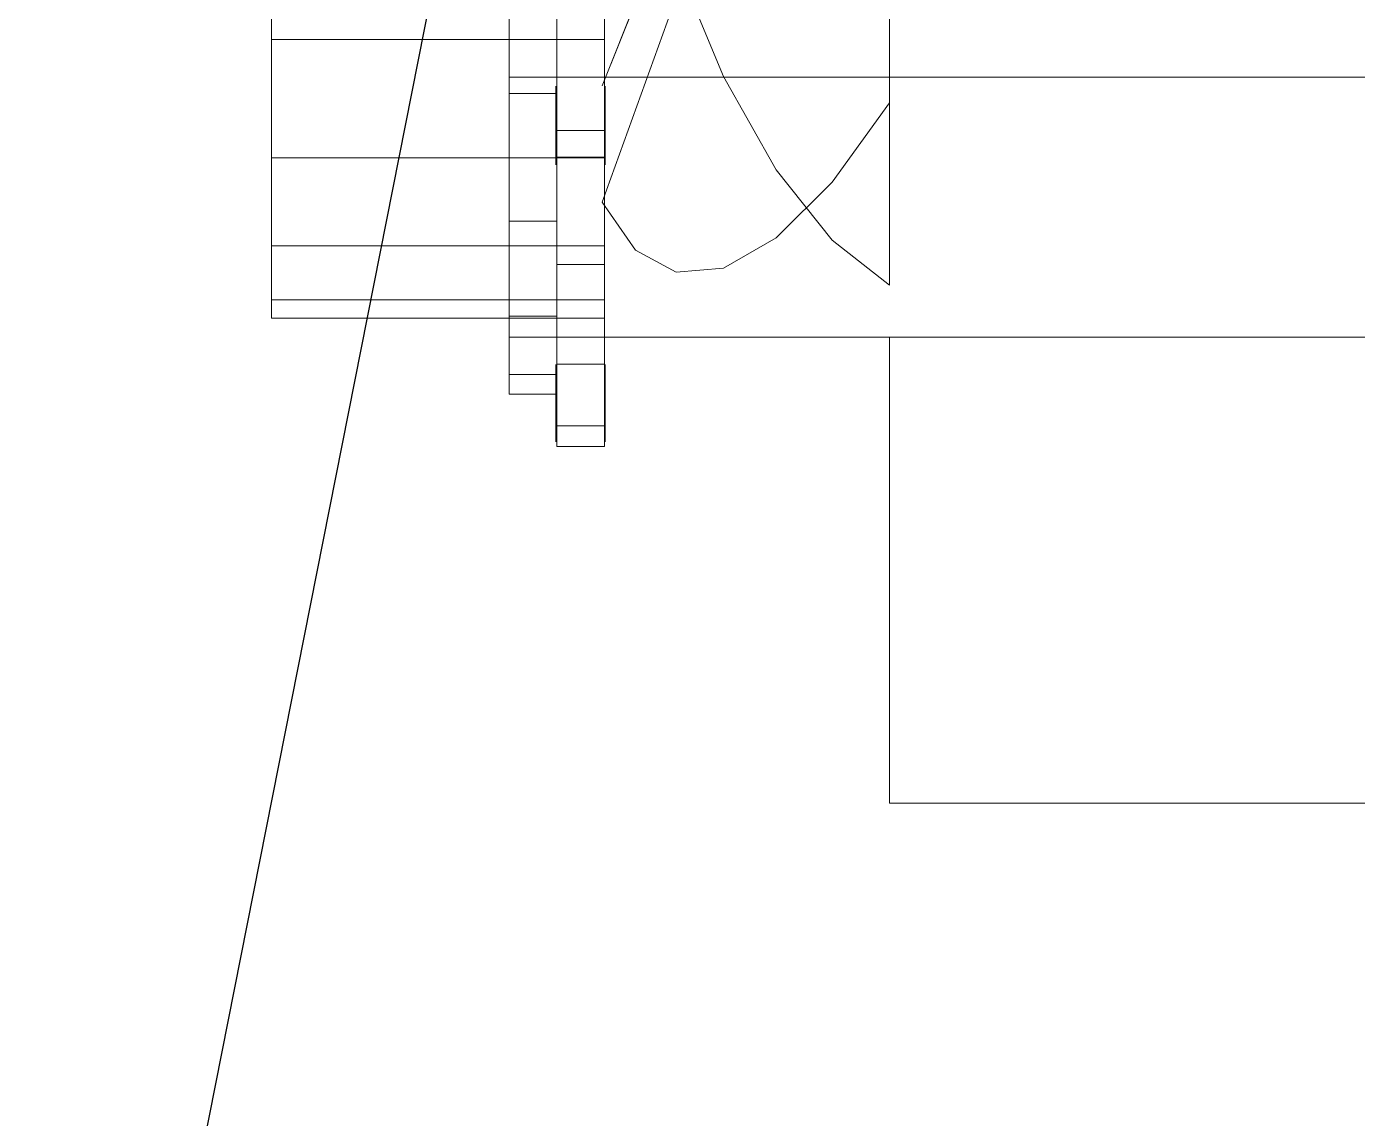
# Model space of a CAD drawing. Header units: millimetres. Extents: x -92759 to 184353, y -15225 to 86714.
# Drawn here: x -72633.8 to -72493.8, y 41759.5 to 41874.3 of the extents above; entities that cross this region are included whole.
import ezdxf

# ---------------------------------------------------------------- set-up
doc = ezdxf.new("R2010")
doc.units = ezdxf.units.MM
for name, color, linetype in [('0-1', 9, 'Continuous'), ('M-ACMV-EAF', 86, 'Continuous'), ('M-ACMV_FCU', 5, 'Continuous')]:
    doc.layers.add(name, color=color, linetype=linetype)
doc.layers.add('A-_DETA----_E-6', color=7, linetype='Continuous', true_color=0x969696)

# ---------------------------------------------------------------- blocks, each defined once
blk = doc.blocks.new('A$Cb2bf8f38')
at = {"layer": 'A-_DETA----_E-6'}
blk.add_line((-28125, 17087.5), (-29962.15, 7800), dxfattribs=at)
blk = doc.blocks.new('A$C3281a32b')
at = {"layer": 'M-ACMV-EAF', "lineweight": 5}
for points, invisible_edges in [([(65, 0, 5), (38.256834, -66.857914, 65.422035), (34.766426, -75.583933, 52)], 5), ([(65, -3.907602, 3.119398), (38.256834, -92.839948, -11.435358), (34.766426, -87.794338, -26.628655)], 5), ([(65, -3.907602, 3.119398), (42.559819, -95.183394, 4.200177), (38.256834, -92.839948, -11.435358)], 13), ([(65, -3.907602, 3.119398), (47.544638, -94.753472, 19.802874), (42.559819, -95.183394, 4.200177)], 13), ([(65, -3.907602, 3.119398), (53.059829, -91.563243, 34.898651), (47.544638, -94.753472, 19.802874)], 13), ([(65, -3.907602, 3.119398), (58.937816, -85.709643, 49.028832), (53.059829, -91.563243, 34.898651)], 13), ([(65, -3.907602, 3.119398), (65, -77.370528, 61.764078), (58.937816, -85.709643, 49.028832)], 12), ([(65, -4.875747, -1.107743), (47.544638, -74.591107, -61.697171), (42.559819, -62.6655, -71.767368)], 13), ([(65, -4.875747, -1.107743), (53.059829, -84.398448, -49.785995), (47.544638, -74.591107, -61.697171)], 13), ([(65, -4.875747, -1.107743), (58.937816, -91.789532, -36.395755), (53.059829, -84.398448, -49.785995)], 13), ([(65, -4.875747, -1.107743), (65, -96.539785, -21.933306), (58.937816, -91.789532, -36.395755)], 12), ([(29.9, -75.691595, 80.67713), (29.9, -75.614737, 79.896769), (29.9, -79.614737, 79.896769)], 14), ([(29.9, -75.614737, 79.896769), (29.9, -75.691595, 79.116408), (29.9, -79.614737, 79.896769)], 14), ([(29.9, -75.919218, 81.427503), (29.9, -75.691595, 80.67713), (29.9, -79.614737, 79.896769)], 14), ([(29.9, -75.691595, 79.116408), (29.9, -75.919218, 78.366035), (29.9, -79.614737, 79.896769)], 14), ([(29.9, -75.973628, -78.834375), (29.9, -75.896769, -79.614737), (29.9, -79.896769, -79.614737)], 14), ([(29.9, -75.896769, -79.614737), (29.9, -75.973628, -80.395098), (29.9, -79.896769, -79.614737)], 14), ([(29.9, -76.288858, 82.11905), (29.9, -75.919218, 81.427503), (29.9, -79.614737, 79.896769)], 14), ([(29.9, -75.919218, 78.366035), (29.9, -76.288858, 77.674488), (29.9, -79.614737, 79.896769)], 14), ([(29.9, -76.201251, -78.084003), (29.9, -75.973628, -78.834375), (29.9, -79.896769, -79.614737)], 14), ([(29.9, -75.973628, -80.395098), (29.9, -76.201251, -81.14547), (29.9, -79.896769, -79.614737)], 14), ([(29.9, -76.57089, -77.392456), (29.9, -76.201251, -78.084003), (29.9, -79.896769, -79.614737)], 14), ([(29.9, -76.201251, -81.14547), (29.9, -76.57089, -81.837018), (29.9, -79.896769, -79.614737)], 14), ([(29.9, -76.786309, 82.725196), (29.9, -76.288858, 82.11905), (29.9, -79.614737, 79.896769)], 14), ([(29.9, -76.288858, 77.674488), (29.9, -76.786309, 77.068342), (29.9, -79.614737, 79.896769)], 14), ([(29.9, -77.068342, -76.78631), (29.9, -76.57089, -77.392456), (29.9, -79.896769, -79.614737)], 14), ([(29.9, -76.57089, -81.837018), (29.9, -77.068342, -82.443164), (29.9, -79.896769, -79.614737)], 14), ([(29.9, -77.392456, 83.222647), (29.9, -76.786309, 82.725196), (29.9, -79.614737, 79.896769)], 14), ([(29.9, -76.786309, 77.068342), (29.9, -77.392456, 76.570891), (29.9, -79.614737, 79.896769)], 14), ([(35.1, -75.691595, 80.67713), (35.1, -75.614737, 79.896769), (35.1, -79.614737, 79.896769)], 14), ([(35.1, -75.614737, 79.896769), (35.1, -75.691595, 79.116408), (35.1, -79.614737, 79.896769)], 14), ([(35.1, -75.919218, 81.427503), (35.1, -75.691595, 80.67713), (35.1, -79.614737, 79.896769)], 14), ([(35.1, -75.691595, 79.116408), (35.1, -75.919218, 78.366035), (35.1, -79.614737, 79.896769)], 14), ([(35.1, -75.973628, -78.834375), (35.1, -75.896769, -79.614737), (35.1, -79.896769, -79.614737)], 14), ([(35.1, -75.896769, -79.614737), (35.1, -75.973628, -80.395098), (35.1, -79.896769, -79.614737)], 14), ([(35.1, -76.288858, 82.11905), (35.1, -75.919218, 81.427503), (35.1, -79.614737, 79.896769)], 14), ([(35.1, -75.919218, 78.366035), (35.1, -76.288858, 77.674488), (35.1, -79.614737, 79.896769)], 14), ([(35.1, -76.201251, -78.084003), (35.1, -75.973628, -78.834375), (35.1, -79.896769, -79.614737)], 14), ([(35.1, -75.973628, -80.395098), (35.1, -76.201251, -81.14547), (35.1, -79.896769, -79.614737)], 14), ([(35.1, -76.57089, -77.392456), (35.1, -76.201251, -78.084003), (35.1, -79.896769, -79.614737)], 14), ([(35.1, -76.201251, -81.14547), (35.1, -76.57089, -81.837018), (35.1, -79.896769, -79.614737)], 14), ([(35.1, -76.786309, 82.725196), (35.1, -76.288858, 82.11905), (35.1, -79.614737, 79.896769)], 14), ([(35.1, -76.288858, 77.674488), (35.1, -76.786309, 77.068342), (35.1, -79.614737, 79.896769)], 14), ([(35.1, -77.068342, -76.78631), (35.1, -76.57089, -77.392456), (35.1, -79.896769, -79.614737)], 14), ([(35.1, -76.57089, -81.837018), (35.1, -77.068342, -82.443164), (35.1, -79.896769, -79.614737)], 14), ([(35.1, -77.392456, 83.222647), (35.1, -76.786309, 82.725196), (35.1, -79.614737, 79.896769)], 14), ([(35.1, -76.786309, 77.068342), (35.1, -77.392456, 76.570891), (35.1, -79.614737, 79.896769)], 14), ([(29.9, -77.674488, -76.288858), (29.9, -77.068342, -76.78631), (29.9, -79.896769, -79.614737)], 14), ([(29.9, -77.068342, -82.443164), (29.9, -77.674488, -82.940615), (29.9, -79.896769, -79.614737)], 14), ([(29.9, -78.084003, 83.592287), (29.9, -77.392456, 83.222647), (29.9, -79.614737, 79.896769)], 14), ([(29.9, -77.392456, 76.570891), (29.9, -78.084003, 76.201251), (29.9, -79.614737, 79.896769)], 14), ([(29.9, -78.366035, -75.919219), (29.9, -77.674488, -76.288858), (29.9, -79.896769, -79.614737)], 14), ([(29.9, -77.674488, -82.940615), (29.9, -78.366035, -83.310255), (29.9, -79.896769, -79.614737)], 14), ([(29.9, -78.834375, 83.81991), (29.9, -78.084003, 83.592287), (29.9, -79.614737, 79.896769)], 14), ([(29.9, -78.084003, 76.201251), (29.9, -78.834375, 75.973628), (29.9, -79.614737, 79.896769)], 14), ([(35.1, -77.674488, -76.288858), (35.1, -77.068342, -76.78631), (35.1, -79.896769, -79.614737)], 14), ([(35.1, -77.068342, -82.443164), (35.1, -77.674488, -82.940615), (35.1, -79.896769, -79.614737)], 14), ([(35.1, -78.084003, 83.592287), (35.1, -77.392456, 83.222647), (35.1, -79.614737, 79.896769)], 14), ([(35.1, -77.392456, 76.570891), (35.1, -78.084003, 76.201251), (35.1, -79.614737, 79.896769)], 14), ([(35.1, -78.366035, -75.919219), (35.1, -77.674488, -76.288858), (35.1, -79.896769, -79.614737)], 14), ([(35.1, -77.674488, -82.940615), (35.1, -78.366035, -83.310255), (35.1, -79.896769, -79.614737)], 14), ([(35.1, -78.834375, 83.81991), (35.1, -78.084003, 83.592287), (35.1, -79.614737, 79.896769)], 14), ([(35.1, -78.084003, 76.201251), (35.1, -78.834375, 75.973628), (35.1, -79.614737, 79.896769)], 14), ([(29.9, -79.116408, -75.691596), (29.9, -78.366035, -75.919219), (29.9, -79.896769, -79.614737)], 14), ([(29.9, -78.366035, -83.310255), (29.9, -79.116408, -83.537878), (29.9, -79.896769, -79.614737)], 14), ([(29.9, -79.614737, 83.896769), (29.9, -78.834375, 83.81991), (29.9, -79.614737, 79.896769)], 14), ([(29.9, -78.834375, 75.973628), (29.9, -79.614737, 75.896769), (29.9, -79.614737, 79.896769)], 14), ([(29.9, -79.896769, -75.614737), (29.9, -79.116408, -75.691596), (29.9, -79.896769, -79.614737)], 14), ([(29.9, -79.116408, -83.537878), (29.9, -79.896769, -83.614737), (29.9, -79.896769, -79.614737)], 14), ([(29.9, -79.614737, 75.896769), (29.9, -80.395098, 75.973628), (29.9, -79.614737, 79.896769)], 14), ([(29.9, -80.395098, 75.973628), (29.9, -81.14547, 76.201251), (29.9, -79.614737, 79.896769)], 14), ([(29.9, -81.14547, 76.201251), (29.9, -81.837018, 76.570891), (29.9, -79.614737, 79.896769)], 14), ([(29.9, -81.837018, 76.570891), (29.9, -82.443164, 77.068342), (29.9, -79.614737, 79.896769)], 14), ([(29.9, -82.443164, 77.068342), (29.9, -82.940615, 77.674488), (29.9, -79.614737, 79.896769)], 14), ([(29.9, -82.940615, 77.674488), (29.9, -83.310255, 78.366035), (29.9, -79.614737, 79.896769)], 14), ([(29.9, -83.310255, 78.366035), (29.9, -83.537878, 79.116408), (29.9, -79.614737, 79.896769)], 14), ([(29.9, -83.537878, 79.116408), (29.9, -83.614737, 79.896769), (29.9, -79.614737, 79.896769)], 14), ([(29.9, -83.614737, 79.896769), (29.9, -83.537878, 80.67713), (29.9, -79.614737, 79.896769)], 14), ([(29.9, -83.537878, 80.67713), (29.9, -83.310255, 81.427503), (29.9, -79.614737, 79.896769)], 14), ([(29.9, -83.310255, 81.427503), (29.9, -82.940615, 82.11905), (29.9, -79.614737, 79.896769)], 14), ([(29.9, -82.940615, 82.11905), (29.9, -82.443164, 82.725196), (29.9, -79.614737, 79.896769)], 14), ([(29.9, -82.443164, 82.725196), (29.9, -81.837018, 83.222647), (29.9, -79.614737, 79.896769)], 14), ([(29.9, -81.837018, 83.222647), (29.9, -81.14547, 83.592287), (29.9, -79.614737, 79.896769)], 14), ([(29.9, -81.14547, 83.592287), (29.9, -80.395098, 83.81991), (29.9, -79.614737, 79.896769)], 14), ([(29.9, -80.395098, 83.81991), (29.9, -79.614737, 83.896769), (29.9, -79.614737, 79.896769)], 14), ([(35.1, -79.116408, -75.691596), (35.1, -78.366035, -75.919219), (35.1, -79.896769, -79.614737)], 14), ([(35.1, -78.366035, -83.310255), (35.1, -79.116408, -83.537878), (35.1, -79.896769, -79.614737)], 14), ([(35.1, -79.614737, 83.896769), (35.1, -78.834375, 83.81991), (35.1, -79.614737, 79.896769)], 14), ([(35.1, -78.834375, 75.973628), (35.1, -79.614737, 75.896769), (35.1, -79.614737, 79.896769)], 14), ([(35.1, -79.896769, -75.614737), (35.1, -79.116408, -75.691596), (35.1, -79.896769, -79.614737)], 14), ([(35.1, -79.116408, -83.537878), (35.1, -79.896769, -83.614737), (35.1, -79.896769, -79.614737)], 14), ([(35.1, -79.614737, 75.896769), (35.1, -80.395098, 75.973628), (35.1, -79.614737, 79.896769)], 14), ([(35.1, -80.395098, 75.973628), (35.1, -81.14547, 76.201251), (35.1, -79.614737, 79.896769)], 14), ([(35.1, -81.14547, 76.201251), (35.1, -81.837018, 76.570891), (35.1, -79.614737, 79.896769)], 14), ([(35.1, -81.837018, 76.570891), (35.1, -82.443164, 77.068342), (35.1, -79.614737, 79.896769)], 14), ([(35.1, -82.443164, 77.068342), (35.1, -82.940615, 77.674488), (35.1, -79.614737, 79.896769)], 14), ([(35.1, -82.940615, 77.674488), (35.1, -83.310255, 78.366035), (35.1, -79.614737, 79.896769)], 14), ([(35.1, -83.310255, 78.366035), (35.1, -83.537878, 79.116408), (35.1, -79.614737, 79.896769)], 14), ([(35.1, -83.537878, 79.116408), (35.1, -83.614737, 79.896769), (35.1, -79.614737, 79.896769)], 14), ([(35.1, -83.614737, 79.896769), (35.1, -83.537878, 80.67713), (35.1, -79.614737, 79.896769)], 14), ([(35.1, -83.537878, 80.67713), (35.1, -83.310255, 81.427503), (35.1, -79.614737, 79.896769)], 14), ([(35.1, -83.310255, 81.427503), (35.1, -82.940615, 82.11905), (35.1, -79.614737, 79.896769)], 14), ([(35.1, -82.940615, 82.11905), (35.1, -82.443164, 82.725196), (35.1, -79.614737, 79.896769)], 14), ([(35.1, -82.443164, 82.725196), (35.1, -81.837018, 83.222647), (35.1, -79.614737, 79.896769)], 14), ([(35.1, -81.837018, 83.222647), (35.1, -81.14547, 83.592287), (35.1, -79.614737, 79.896769)], 14), ([(35.1, -81.14547, 83.592287), (35.1, -80.395098, 83.81991), (35.1, -79.614737, 79.896769)], 14), ([(35.1, -80.395098, 83.81991), (35.1, -79.614737, 83.896769), (35.1, -79.614737, 79.896769)], 14), ([(29.9, -79.896769, -83.614737), (29.9, -80.67713, -83.537878), (29.9, -79.896769, -79.614737)], 14), ([(29.9, -80.67713, -83.537878), (29.9, -81.427503, -83.310255), (29.9, -79.896769, -79.614737)], 14), ([(29.9, -81.427503, -83.310255), (29.9, -82.11905, -82.940615), (29.9, -79.896769, -79.614737)], 14), ([(29.9, -82.11905, -82.940615), (29.9, -82.725196, -82.443164), (29.9, -79.896769, -79.614737)], 14), ([(29.9, -82.725196, -82.443164), (29.9, -83.222647, -81.837018), (29.9, -79.896769, -79.614737)], 14), ([(29.9, -83.222647, -81.837018), (29.9, -83.592287, -81.14547), (29.9, -79.896769, -79.614737)], 14), ([(29.9, -83.592287, -81.14547), (29.9, -83.81991, -80.395098), (29.9, -79.896769, -79.614737)], 14), ([(29.9, -83.81991, -80.395098), (29.9, -83.896769, -79.614737), (29.9, -79.896769, -79.614737)], 14), ([(29.9, -83.896769, -79.614737), (29.9, -83.81991, -78.834375), (29.9, -79.896769, -79.614737)], 14), ([(29.9, -83.81991, -78.834375), (29.9, -83.592287, -78.084003), (29.9, -79.896769, -79.614737)], 14), ([(29.9, -83.592287, -78.084003), (29.9, -83.222647, -77.392456), (29.9, -79.896769, -79.614737)], 14), ([(29.9, -83.222647, -77.392456), (29.9, -82.725196, -76.78631), (29.9, -79.896769, -79.614737)], 14), ([(29.9, -82.725196, -76.78631), (29.9, -82.11905, -76.288858), (29.9, -79.896769, -79.614737)], 14), ([(29.9, -82.11905, -76.288858), (29.9, -81.427503, -75.919219), (29.9, -79.896769, -79.614737)], 14), ([(29.9, -81.427503, -75.919219), (29.9, -80.67713, -75.691596), (29.9, -79.896769, -79.614737)], 14), ([(29.9, -80.67713, -75.691596), (29.9, -79.896769, -75.614737), (29.9, -79.896769, -79.614737)], 14), ([(35.1, -79.896769, -83.614737), (35.1, -80.67713, -83.537878), (35.1, -79.896769, -79.614737)], 14), ([(35.1, -80.67713, -83.537878), (35.1, -81.427503, -83.310255), (35.1, -79.896769, -79.614737)], 14), ([(35.1, -81.427503, -83.310255), (35.1, -82.11905, -82.940615), (35.1, -79.896769, -79.614737)], 14), ([(35.1, -82.11905, -82.940615), (35.1, -82.725196, -82.443164), (35.1, -79.896769, -79.614737)], 14), ([(35.1, -82.725196, -82.443164), (35.1, -83.222647, -81.837018), (35.1, -79.896769, -79.614737)], 14), ([(35.1, -83.222647, -81.837018), (35.1, -83.592287, -81.14547), (35.1, -79.896769, -79.614737)], 14), ([(35.1, -83.592287, -81.14547), (35.1, -83.81991, -80.395098), (35.1, -79.896769, -79.614737)], 14), ([(35.1, -83.81991, -80.395098), (35.1, -83.896769, -79.614737), (35.1, -79.896769, -79.614737)], 14), ([(35.1, -83.896769, -79.614737), (35.1, -83.81991, -78.834375), (35.1, -79.896769, -79.614737)], 14), ([(35.1, -83.81991, -78.834375), (35.1, -83.592287, -78.084003), (35.1, -79.896769, -79.614737)], 14), ([(35.1, -83.592287, -78.084003), (35.1, -83.222647, -77.392456), (35.1, -79.896769, -79.614737)], 14), ([(35.1, -83.222647, -77.392456), (35.1, -82.725196, -76.78631), (35.1, -79.896769, -79.614737)], 14), ([(35.1, -82.725196, -76.78631), (35.1, -82.11905, -76.288858), (35.1, -79.896769, -79.614737)], 14), ([(35.1, -82.11905, -76.288858), (35.1, -81.427503, -75.919219), (35.1, -79.896769, -79.614737)], 14), ([(35.1, -81.427503, -75.919219), (35.1, -80.67713, -75.691596), (35.1, -79.896769, -79.614737)], 14), ([(35.1, -80.67713, -75.691596), (35.1, -79.896769, -75.614737), (35.1, -79.896769, -79.614737)], 14), ([(65, -151, 37.5), (65, -102, 37.5), (65, -102, -37.5), (65, -151, -37.5)], 1), ([(180, -151, 37.5), (180, -102, 37.5), (65, -102, 37.5), (65, -151, 37.5)], 1), ([(65, -151, -37.5), (65, -102, -37.5), (180, -102, -37.5), (180, -151, -37.5)], 1), ([(29.9, -104.973628, 30.165625), (29.9, -104.896769, 29.385263), (29.9, -108.896769, 29.385263)], 14), ([(29.9, -104.896769, 29.385263), (29.9, -104.973628, 28.604902), (29.9, -108.896769, 29.385263)], 14), ([(35.1, -104.973628, 30.165625), (35.1, -104.896769, 29.385263), (35.1, -108.896769, 29.385263)], 14), ([(35.1, -104.896769, 29.385263), (35.1, -104.973628, 28.604902), (35.1, -108.896769, 29.385263)], 14), ([(29.9, -105.201251, 30.915997), (29.9, -104.973628, 30.165625), (29.9, -108.896769, 29.385263)], 14), ([(29.9, -104.973628, 28.604902), (29.9, -105.201251, 27.85453), (29.9, -108.896769, 29.385263)], 14), ([(29.9, -105.076859, -28.219639), (29.9, -105, -29), (29.9, -109, -29)], 14), ([(29.9, -105, -29), (29.9, -105.076859, -29.780361), (29.9, -109, -29)], 14), ([(29.9, -105.304482, -27.469266), (29.9, -105.076859, -28.219639), (29.9, -109, -29)], 14), ([(29.9, -105.076859, -29.780361), (29.9, -105.304482, -30.530734), (29.9, -109, -29)], 14), ([(29.9, -105.57089, 31.607544), (29.9, -105.201251, 30.915997), (29.9, -108.896769, 29.385263)], 14), ([(29.9, -105.201251, 27.85453), (29.9, -105.57089, 27.162982), (29.9, -108.896769, 29.385263)], 14), ([(29.9, -105.674121, -26.777719), (29.9, -105.304482, -27.469266), (29.9, -109, -29)], 14), ([(29.9, -105.304482, -30.530734), (29.9, -105.674121, -31.222281), (29.9, -109, -29)], 14), ([(29.9, -106.068342, 32.21369), (29.9, -105.57089, 31.607544), (29.9, -108.896769, 29.385263)], 14), ([(29.9, -105.57089, 27.162982), (29.9, -106.068342, 26.556836), (29.9, -108.896769, 29.385263)], 14), ([(29.9, -106.171573, -26.171573), (29.9, -105.674121, -26.777719), (29.9, -109, -29)], 14), ([(29.9, -105.674121, -31.222281), (29.9, -106.171573, -31.828427), (29.9, -109, -29)], 14), ([(29.9, -106.674488, 32.711142), (29.9, -106.068342, 32.21369), (29.9, -108.896769, 29.385263)], 14), ([(29.9, -106.068342, 26.556836), (29.9, -106.674488, 26.059385), (29.9, -108.896769, 29.385263)], 14), ([(29.9, -106.777719, -25.674122), (29.9, -106.171573, -26.171573), (29.9, -109, -29)], 14), ([(29.9, -106.171573, -31.828427), (29.9, -106.777719, -32.325878), (29.9, -109, -29)], 14), ([(35.1, -105.201251, 30.915997), (35.1, -104.973628, 30.165625), (35.1, -108.896769, 29.385263)], 14), ([(35.1, -104.973628, 28.604902), (35.1, -105.201251, 27.85453), (35.1, -108.896769, 29.385263)], 14), ([(35.1, -105.076859, -28.219639), (35.1, -105, -29), (35.1, -109, -29)], 14), ([(35.1, -105, -29), (35.1, -105.076859, -29.780361), (35.1, -109, -29)], 14), ([(35.1, -105.304482, -27.469266), (35.1, -105.076859, -28.219639), (35.1, -109, -29)], 14), ([(35.1, -105.076859, -29.780361), (35.1, -105.304482, -30.530734), (35.1, -109, -29)], 14), ([(35.1, -105.57089, 31.607544), (35.1, -105.201251, 30.915997), (35.1, -108.896769, 29.385263)], 14), ([(35.1, -105.201251, 27.85453), (35.1, -105.57089, 27.162982), (35.1, -108.896769, 29.385263)], 14), ([(35.1, -105.674121, -26.777719), (35.1, -105.304482, -27.469266), (35.1, -109, -29)], 14), ([(35.1, -105.304482, -30.530734), (35.1, -105.674121, -31.222281), (35.1, -109, -29)], 14), ([(35.1, -106.068342, 32.21369), (35.1, -105.57089, 31.607544), (35.1, -108.896769, 29.385263)], 14), ([(35.1, -105.57089, 27.162982), (35.1, -106.068342, 26.556836), (35.1, -108.896769, 29.385263)], 14), ([(35.1, -106.171573, -26.171573), (35.1, -105.674121, -26.777719), (35.1, -109, -29)], 14), ([(35.1, -105.674121, -31.222281), (35.1, -106.171573, -31.828427), (35.1, -109, -29)], 14), ([(35.1, -106.674488, 32.711142), (35.1, -106.068342, 32.21369), (35.1, -108.896769, 29.385263)], 14), ([(35.1, -106.068342, 26.556836), (35.1, -106.674488, 26.059385), (35.1, -108.896769, 29.385263)], 14), ([(35.1, -106.777719, -25.674122), (35.1, -106.171573, -26.171573), (35.1, -109, -29)], 14), ([(35.1, -106.171573, -31.828427), (35.1, -106.777719, -32.325878), (35.1, -109, -29)], 14), ([(29.9, -107.366035, 33.080781), (29.9, -106.674488, 32.711142), (29.9, -108.896769, 29.385263)], 14), ([(29.9, -106.674488, 26.059385), (29.9, -107.366035, 25.689745), (29.9, -108.896769, 29.385263)], 14), ([(29.9, -107.469266, -25.304482), (29.9, -106.777719, -25.674122), (29.9, -109, -29)], 14), ([(29.9, -106.777719, -32.325878), (29.9, -107.469266, -32.695518), (29.9, -109, -29)], 14), ([(29.9, -108.116408, 33.308404), (29.9, -107.366035, 33.080781), (29.9, -108.896769, 29.385263)], 14), ([(29.9, -107.366035, 25.689745), (29.9, -108.116408, 25.462122), (29.9, -108.896769, 29.385263)], 14), ([(29.9, -108.219639, -25.076859), (29.9, -107.469266, -25.304482), (29.9, -109, -29)], 14), ([(29.9, -107.469266, -32.695518), (29.9, -108.219639, -32.923141), (29.9, -109, -29)], 14), ([(35.1, -107.366035, 33.080781), (35.1, -106.674488, 32.711142), (35.1, -108.896769, 29.385263)], 14), ([(35.1, -106.674488, 26.059385), (35.1, -107.366035, 25.689745), (35.1, -108.896769, 29.385263)], 14), ([(35.1, -107.469266, -25.304482), (35.1, -106.777719, -25.674122), (35.1, -109, -29)], 14), ([(35.1, -106.777719, -32.325878), (35.1, -107.469266, -32.695518), (35.1, -109, -29)], 14), ([(35.1, -108.116408, 33.308404), (35.1, -107.366035, 33.080781), (35.1, -108.896769, 29.385263)], 14), ([(35.1, -107.366035, 25.689745), (35.1, -108.116408, 25.462122), (35.1, -108.896769, 29.385263)], 14), ([(35.1, -108.219639, -25.076859), (35.1, -107.469266, -25.304482), (35.1, -109, -29)], 14), ([(35.1, -107.469266, -32.695518), (35.1, -108.219639, -32.923141), (35.1, -109, -29)], 14), ([(29.9, -108.896769, 33.385263), (29.9, -108.116408, 33.308404), (29.9, -108.896769, 29.385263)], 14), ([(29.9, -108.116408, 25.462122), (29.9, -108.896769, 25.385263), (29.9, -108.896769, 29.385263)], 14), ([(29.9, -109, -25), (29.9, -108.219639, -25.076859), (29.9, -109, -29)], 14), ([(29.9, -108.219639, -32.923141), (29.9, -109, -33), (29.9, -109, -29)], 14), ([(29.9, -108.896769, 25.385263), (29.9, -109.67713, 25.462122), (29.9, -108.896769, 29.385263)], 14), ([(29.9, -109.67713, 25.462122), (29.9, -110.427503, 25.689745), (29.9, -108.896769, 29.385263)], 14), ([(29.9, -110.427503, 25.689745), (29.9, -111.11905, 26.059385), (29.9, -108.896769, 29.385263)], 14), ([(29.9, -111.11905, 26.059385), (29.9, -111.725196, 26.556836), (29.9, -108.896769, 29.385263)], 14), ([(29.9, -111.725196, 26.556836), (29.9, -112.222647, 27.162982), (29.9, -108.896769, 29.385263)], 14), ([(29.9, -112.222647, 27.162982), (29.9, -112.592287, 27.85453), (29.9, -108.896769, 29.385263)], 14), ([(29.9, -112.592287, 27.85453), (29.9, -112.81991, 28.604902), (29.9, -108.896769, 29.385263)], 14), ([(29.9, -112.81991, 28.604902), (29.9, -112.896769, 29.385263), (29.9, -108.896769, 29.385263)], 14), ([(29.9, -112.896769, 29.385263), (29.9, -112.81991, 30.165625), (29.9, -108.896769, 29.385263)], 14), ([(29.9, -112.81991, 30.165625), (29.9, -112.592287, 30.915997), (29.9, -108.896769, 29.385263)], 14), ([(29.9, -112.592287, 30.915997), (29.9, -112.222647, 31.607544), (29.9, -108.896769, 29.385263)], 14), ([(29.9, -112.222647, 31.607544), (29.9, -111.725196, 32.21369), (29.9, -108.896769, 29.385263)], 14), ([(29.9, -111.725196, 32.21369), (29.9, -111.11905, 32.711142), (29.9, -108.896769, 29.385263)], 14), ([(29.9, -111.11905, 32.711142), (29.9, -110.427503, 33.080781), (29.9, -108.896769, 29.385263)], 14), ([(29.9, -110.427503, 33.080781), (29.9, -109.67713, 33.308404), (29.9, -108.896769, 29.385263)], 14), ([(29.9, -109.67713, 33.308404), (29.9, -108.896769, 33.385263), (29.9, -108.896769, 29.385263)], 14), ([(29.9, -109, -33), (29.9, -109.780361, -32.923141), (29.9, -109, -29)], 14), ([(29.9, -109.780361, -32.923141), (29.9, -110.530734, -32.695518), (29.9, -109, -29)], 14), ([(29.9, -110.530734, -32.695518), (29.9, -111.222281, -32.325878), (29.9, -109, -29)], 14), ([(29.9, -111.222281, -32.325878), (29.9, -111.828427, -31.828427), (29.9, -109, -29)], 14), ([(29.9, -111.828427, -31.828427), (29.9, -112.325878, -31.222281), (29.9, -109, -29)], 14), ([(29.9, -112.325878, -31.222281), (29.9, -112.695518, -30.530734), (29.9, -109, -29)], 14), ([(29.9, -112.695518, -30.530734), (29.9, -112.923141, -29.780361), (29.9, -109, -29)], 14), ([(29.9, -112.923141, -29.780361), (29.9, -113, -29), (29.9, -109, -29)], 14), ([(29.9, -113, -29), (29.9, -112.923141, -28.219639), (29.9, -109, -29)], 14), ([(29.9, -112.923141, -28.219639), (29.9, -112.695518, -27.469266), (29.9, -109, -29)], 14), ([(29.9, -112.695518, -27.469266), (29.9, -112.325878, -26.777719), (29.9, -109, -29)], 14), ([(29.9, -112.325878, -26.777719), (29.9, -111.828427, -26.171573), (29.9, -109, -29)], 14), ([(29.9, -111.828427, -26.171573), (29.9, -111.222281, -25.674122), (29.9, -109, -29)], 14), ([(29.9, -111.222281, -25.674122), (29.9, -110.530734, -25.304482), (29.9, -109, -29)], 14), ([(29.9, -110.530734, -25.304482), (29.9, -109.780361, -25.076859), (29.9, -109, -29)], 14), ([(29.9, -109.780361, -25.076859), (29.9, -109, -25), (29.9, -109, -29)], 14), ([(35.1, -108.896769, 33.385263), (35.1, -108.116408, 33.308404), (35.1, -108.896769, 29.385263)], 14), ([(35.1, -108.116408, 25.462122), (35.1, -108.896769, 25.385263), (35.1, -108.896769, 29.385263)], 14), ([(35.1, -109, -25), (35.1, -108.219639, -25.076859), (35.1, -109, -29)], 14), ([(35.1, -108.219639, -32.923141), (35.1, -109, -33), (35.1, -109, -29)], 14), ([(35.1, -108.896769, 25.385263), (35.1, -109.67713, 25.462122), (35.1, -108.896769, 29.385263)], 14), ([(35.1, -109.67713, 25.462122), (35.1, -110.427503, 25.689745), (35.1, -108.896769, 29.385263)], 14), ([(35.1, -110.427503, 25.689745), (35.1, -111.11905, 26.059385), (35.1, -108.896769, 29.385263)], 14), ([(35.1, -111.11905, 26.059385), (35.1, -111.725196, 26.556836), (35.1, -108.896769, 29.385263)], 14), ([(35.1, -111.725196, 26.556836), (35.1, -112.222647, 27.162982), (35.1, -108.896769, 29.385263)], 14), ([(35.1, -112.222647, 27.162982), (35.1, -112.592287, 27.85453), (35.1, -108.896769, 29.385263)], 14), ([(35.1, -112.592287, 27.85453), (35.1, -112.81991, 28.604902), (35.1, -108.896769, 29.385263)], 14), ([(35.1, -112.81991, 28.604902), (35.1, -112.896769, 29.385263), (35.1, -108.896769, 29.385263)], 14), ([(35.1, -112.896769, 29.385263), (35.1, -112.81991, 30.165625), (35.1, -108.896769, 29.385263)], 14), ([(35.1, -112.81991, 30.165625), (35.1, -112.592287, 30.915997), (35.1, -108.896769, 29.385263)], 14), ([(35.1, -112.592287, 30.915997), (35.1, -112.222647, 31.607544), (35.1, -108.896769, 29.385263)], 14), ([(35.1, -112.222647, 31.607544), (35.1, -111.725196, 32.21369), (35.1, -108.896769, 29.385263)], 14), ([(35.1, -111.725196, 32.21369), (35.1, -111.11905, 32.711142), (35.1, -108.896769, 29.385263)], 14), ([(35.1, -111.11905, 32.711142), (35.1, -110.427503, 33.080781), (35.1, -108.896769, 29.385263)], 14), ([(35.1, -110.427503, 33.080781), (35.1, -109.67713, 33.308404), (35.1, -108.896769, 29.385263)], 14), ([(35.1, -109.67713, 33.308404), (35.1, -108.896769, 33.385263), (35.1, -108.896769, 29.385263)], 14), ([(35.1, -109, -33), (35.1, -109.780361, -32.923141), (35.1, -109, -29)], 14), ([(35.1, -109.780361, -32.923141), (35.1, -110.530734, -32.695518), (35.1, -109, -29)], 14), ([(35.1, -110.530734, -32.695518), (35.1, -111.222281, -32.325878), (35.1, -109, -29)], 14), ([(35.1, -111.222281, -32.325878), (35.1, -111.828427, -31.828427), (35.1, -109, -29)], 14), ([(35.1, -111.828427, -31.828427), (35.1, -112.325878, -31.222281), (35.1, -109, -29)], 14), ([(35.1, -112.325878, -31.222281), (35.1, -112.695518, -30.530734), (35.1, -109, -29)], 14), ([(35.1, -112.695518, -30.530734), (35.1, -112.923141, -29.780361), (35.1, -109, -29)], 14), ([(35.1, -112.923141, -29.780361), (35.1, -113, -29), (35.1, -109, -29)], 14), ([(35.1, -113, -29), (35.1, -112.923141, -28.219639), (35.1, -109, -29)], 14), ([(35.1, -112.923141, -28.219639), (35.1, -112.695518, -27.469266), (35.1, -109, -29)], 14), ([(35.1, -112.695518, -27.469266), (35.1, -112.325878, -26.777719), (35.1, -109, -29)], 14), ([(35.1, -112.325878, -26.777719), (35.1, -111.828427, -26.171573), (35.1, -109, -29)], 14), ([(35.1, -111.828427, -26.171573), (35.1, -111.222281, -25.674122), (35.1, -109, -29)], 14), ([(35.1, -111.222281, -25.674122), (35.1, -110.530734, -25.304482), (35.1, -109, -29)], 14), ([(35.1, -110.530734, -25.304482), (35.1, -109.780361, -25.076859), (35.1, -109, -29)], 14), ([(35.1, -109.780361, -25.076859), (35.1, -109, -25), (35.1, -109, -29)], 14)]:
    blk.add_3dface(points, dxfattribs=dict(at, invisible_edges=invisible_edges))
for points in [[(30, -76.590163, 71.828053), (30, -23.909836, 102.243054), (30, -30.409836, 113.501384), (30, -83.090163, 83.086383)], [(30, -23.909836, -102.243054), (30, -76.590163, -71.828053), (30, -83.090163, -83.086383), (30, -30.409836, -113.501384)], [(35, -76.590163, 71.828053), (35, -23.909836, 102.243054), (35, -30.409836, 113.501384), (35, -83.090163, 83.086383)], [(35, -23.909836, -102.243054), (35, -76.590163, -71.828053), (35, -83.090163, -83.086383), (35, -30.409836, -113.501384)], [(220, -27.331526, 101.999591), (25, -27.331526, 101.999591), (25, -74.668474, 74.669591), (220, -74.668474, 74.669591)], [(220, -74.668474, -74.669591), (25, -74.668474, -74.669591), (25, -27.331526, -101.999591), (220, -27.331526, -101.999591)], [(35, -30.409836, 113.501384), (30, -30.409836, 113.501384), (30, -83.090163, 83.086383), (35, -83.090163, 83.086383)], [(35, -83.090163, -83.086383), (30, -83.090163, -83.086383), (30, -30.409836, -113.501384), (35, -30.409836, -113.501384)], [(30, -102.243053, 23.909837), (30, -71.828053, 76.590163), (30, -83.086383, 83.090163), (30, -113.501384, 30.409837)], [(30, -71.828053, -76.590163), (30, -102.243053, -23.909837), (30, -113.501384, -30.409837), (30, -83.086383, -83.090163)], [(35, -102.243053, 23.909837), (35, -71.828053, 76.590163), (35, -83.086383, 83.090163), (35, -113.501384, 30.409837)], [(35, -71.828053, -76.590163), (35, -102.243053, -23.909837), (35, -113.501384, -30.409837), (35, -83.086383, -83.090163)], [(220, -74.669591, 74.668474), (25, -74.669591, 74.668474), (25, -101.999591, 27.331526), (220, -101.999591, 27.331526)], [(220, -101.999591, -27.331526), (25, -101.999591, -27.331526), (25, -74.669591, -74.668474), (220, -74.669591, -74.668474)], [(35, -83.086383, 83.090163), (30, -83.086383, 83.090163), (30, -113.501384, 30.409837), (35, -113.501384, 30.409837)], [(35, -113.501384, -30.409837), (30, -113.501384, -30.409837), (30, -83.086383, -83.090163), (35, -83.086383, -83.090163)], [(30, -100.5, -30.415001), (30, -100.5, 30.415001), (30, -113.5, 30.415001), (30, -113.5, -30.415001)], [(35, -100.5, -30.415001), (35, -100.5, 30.415001), (35, -113.5, 30.415001), (35, -113.5, -30.415001)], [(220, -102, 27.33), (25, -102, 27.33), (25, -102, -27.33), (220, -102, -27.33)], [(35, -113.5, 30.415001), (30, -113.5, 30.415001), (30, -113.5, -30.415001), (35, -113.5, -30.415001)]]:
    blk.add_3dface(points, dxfattribs=at)
mesh = blk.add_polymesh((2, 33), dxfattribs=at)
for k, corner in enumerate([(30, 108), (30, 105.92481, 21.069755), (30, 99.77899, 41.329811), (30, 89.798718, 60.001585), (30, 76.367532, 76.367532), (30, 60.001585, 89.798718), (30, 41.329811, 99.77899), (30, 21.069755, 105.92481), (30, 0, 108), (30, -21.069755, 105.92481), (30, -41.329811, 99.77899), (30, -60.001585, 89.798718), (30, -76.367532, 76.367532), (30, -89.798718, 60.001585), (30, -99.778989, 41.329811), (30, -105.92481, 21.069755), (30, -108), (30, -105.92481, -21.069755), (30, -99.778989, -41.329811), (30, -89.798718, -60.001585), (30, -76.367532, -76.367532), (30, -60.001585, -89.798718), (30, -41.329811, -99.77899), (30, -21.069755, -105.92481), (30, 0, -108), (30, 21.069755, -105.92481), (30, 41.329811, -99.77899), (30, 60.001585, -89.798718), (30, 76.367532, -76.367532), (30, 89.798718, -60.001585), (30, 99.77899, -41.329811), (30, 105.92481, -21.069755), (30, 108), (30, 113.5), (30, 111.319129, 22.142752), (30, 104.860327, 43.43457), (30, 94.371801, 63.057221), (30, 80.25662, 80.25662), (30, 63.057222, 94.371801), (30, 43.43457, 104.860327), (30, 22.142752, 111.319129), (30, 0, 113.5), (30, -22.142751, 111.319129), (30, -43.434569, 104.860327), (30, -63.057221, 94.371801), (30, -80.25662, 80.25662), (30, -94.371801, 63.057221), (30, -104.860327, 43.43457), (30, -111.319129, 22.142752), (30, -113.5), (30, -111.319129, -22.142752), (30, -104.860327, -43.43457), (30, -94.371801, -63.057221), (30, -80.25662, -80.25662), (30, -63.057221, -94.371801), (30, -43.434569, -104.860327), (30, -22.142751, -111.319129), (30, 0, -113.5), (30, 22.142752, -111.319129), (30, 43.43457, -104.860327), (30, 63.057222, -94.371801), (30, 80.25662, -80.25662), (30, 94.371801, -63.057221), (30, 104.860327, -43.43457), (30, 111.319129, -22.142752), (30, 113.5)]):
    mesh.set_mesh_vertex(divmod(k, 33), corner)
mesh = blk.add_polymesh((2, 33), dxfattribs=at)
for k, corner in enumerate([(30, 113.5), (30, 111.319129, 22.142752), (30, 104.860327, 43.43457), (30, 94.371801, 63.057221), (30, 80.25662, 80.25662), (30, 63.057222, 94.371801), (30, 43.43457, 104.860327), (30, 22.142752, 111.319129), (30, 0, 113.5), (30, -22.142751, 111.319129), (30, -43.434569, 104.860327), (30, -63.057221, 94.371801), (30, -80.25662, 80.25662), (30, -94.371801, 63.057221), (30, -104.860327, 43.43457), (30, -111.319129, 22.142752), (30, -113.5), (30, -111.319129, -22.142752), (30, -104.860327, -43.43457), (30, -94.371801, -63.057221), (30, -80.25662, -80.25662), (30, -63.057221, -94.371801), (30, -43.434569, -104.860327), (30, -22.142751, -111.319129), (30, 0, -113.5), (30, 22.142752, -111.319129), (30, 43.43457, -104.860327), (30, 63.057222, -94.371801), (30, 80.25662, -80.25662), (30, 94.371801, -63.057221), (30, 104.860327, -43.43457), (30, 111.319129, -22.142752), (30, 113.5), (35, 113.5), (35, 111.319129, 22.142752), (35, 104.860327, 43.43457), (35, 94.371801, 63.057221), (35, 80.25662, 80.25662), (35, 63.057222, 94.371801), (35, 43.43457, 104.860327), (35, 22.142752, 111.319129), (35, 0, 113.5), (35, -22.142751, 111.319129), (35, -43.434569, 104.860327), (35, -63.057221, 94.371801), (35, -80.25662, 80.25662), (35, -94.371801, 63.057221), (35, -104.860327, 43.43457), (35, -111.319129, 22.142752), (35, -113.5), (35, -111.319129, -22.142752), (35, -104.860327, -43.43457), (35, -94.371801, -63.057221), (35, -80.25662, -80.25662), (35, -63.057221, -94.371801), (35, -43.434569, -104.860327), (35, -22.142751, -111.319129), (35, 0, -113.5), (35, 22.142752, -111.319129), (35, 43.43457, -104.860327), (35, 63.057222, -94.371801), (35, 80.25662, -80.25662), (35, 94.371801, -63.057221), (35, 104.860327, -43.43457), (35, 111.319129, -22.142752), (35, 113.5)]):
    mesh.set_mesh_vertex(divmod(k, 33), corner)
mesh = blk.add_polymesh((2, 33), dxfattribs=at)
for k, corner in enumerate([(35, 113.5), (35, 111.319129, 22.142752), (35, 104.860327, 43.43457), (35, 94.371801, 63.057221), (35, 80.25662, 80.25662), (35, 63.057222, 94.371801), (35, 43.43457, 104.860327), (35, 22.142752, 111.319129), (35, 0, 113.5), (35, -22.142751, 111.319129), (35, -43.434569, 104.860327), (35, -63.057221, 94.371801), (35, -80.25662, 80.25662), (35, -94.371801, 63.057221), (35, -104.860327, 43.43457), (35, -111.319129, 22.142752), (35, -113.5), (35, -111.319129, -22.142752), (35, -104.860327, -43.43457), (35, -94.371801, -63.057221), (35, -80.25662, -80.25662), (35, -63.057221, -94.371801), (35, -43.434569, -104.860327), (35, -22.142751, -111.319129), (35, 0, -113.5), (35, 22.142752, -111.319129), (35, 43.43457, -104.860327), (35, 63.057222, -94.371801), (35, 80.25662, -80.25662), (35, 94.371801, -63.057221), (35, 104.860327, -43.43457), (35, 111.319129, -22.142752), (35, 113.5), (35, 100), (35, 98.078528, 19.509032), (35, 92.387953, 38.268343), (35, 83.146961, 55.557023), (35, 70.710678, 70.710678), (35, 55.557023, 83.146961), (35, 38.268343, 92.387953), (35, 19.509032, 98.078528), (35, 0, 100), (35, -19.509032, 98.078528), (35, -38.268343, 92.387953), (35, -55.557023, 83.146961), (35, -70.710678, 70.710678), (35, -83.146961, 55.557023), (35, -92.387953, 38.268343), (35, -98.078528, 19.509032), (35, -100), (35, -98.078528, -19.509032), (35, -92.387953, -38.268343), (35, -83.146961, -55.557023), (35, -70.710678, -70.710678), (35, -55.557023, -83.146961), (35, -38.268343, -92.387953), (35, -19.509032, -98.078528), (35, 0, -100), (35, 19.509032, -98.078528), (35, 38.268343, -92.387953), (35, 55.557023, -83.146961), (35, 70.710678, -70.710678), (35, 83.146961, -55.557023), (35, 92.387953, -38.268343), (35, 98.078528, -19.509032), (35, 100)]):
    mesh.set_mesh_vertex(divmod(k, 33), corner)
mesh = blk.add_polymesh((2, 33), dxfattribs=at)
for k, corner in enumerate([(25, 100), (25, 98.078528, 19.509032), (25, 92.387953, 38.268343), (25, 83.146961, 55.557023), (25, 70.710678, 70.710678), (25, 55.557023, 83.146961), (25, 38.268343, 92.387953), (25, 19.509032, 98.078528), (25, 0, 100), (25, -19.509032, 98.078528), (25, -38.268343, 92.387953), (25, -55.557023, 83.146961), (25, -70.710678, 70.710678), (25, -83.146961, 55.557023), (25, -92.387953, 38.268343), (25, -98.078528, 19.509032), (25, -100), (25, -98.078528, -19.509032), (25, -92.387953, -38.268343), (25, -83.146961, -55.557023), (25, -70.710678, -70.710678), (25, -55.557023, -83.146961), (25, -38.268343, -92.387953), (25, -19.509032, -98.078528), (25, 0, -100), (25, 19.509032, -98.078528), (25, 38.268343, -92.387953), (25, 55.557023, -83.146961), (25, 70.710678, -70.710678), (25, 83.146961, -55.557023), (25, 92.387953, -38.268343), (25, 98.078528, -19.509032), (25, 100), (25, 108), (25, 105.92481, 21.069755), (25, 99.77899, 41.329811), (25, 89.798718, 60.001585), (25, 76.367532, 76.367532), (25, 60.001585, 89.798718), (25, 41.329811, 99.77899), (25, 21.069755, 105.92481), (25, 0, 108), (25, -21.069755, 105.92481), (25, -41.329811, 99.77899), (25, -60.001585, 89.798718), (25, -76.367532, 76.367532), (25, -89.798718, 60.001585), (25, -99.778989, 41.329811), (25, -105.92481, 21.069755), (25, -108), (25, -105.92481, -21.069755), (25, -99.778989, -41.329811), (25, -89.798718, -60.001585), (25, -76.367532, -76.367532), (25, -60.001585, -89.798718), (25, -41.329811, -99.77899), (25, -21.069755, -105.92481), (25, 0, -108), (25, 21.069755, -105.92481), (25, 41.329811, -99.77899), (25, 60.001585, -89.798718), (25, 76.367532, -76.367532), (25, 89.798718, -60.001585), (25, 99.77899, -41.329811), (25, 105.92481, -21.069755), (25, 108)]):
    mesh.set_mesh_vertex(divmod(k, 33), corner)
mesh = blk.add_polymesh((2, 33), dxfattribs=at)
for k, corner in enumerate([(25, 108), (25, 105.92481, 21.069755), (25, 99.77899, 41.329811), (25, 89.798718, 60.001585), (25, 76.367532, 76.367532), (25, 60.001585, 89.798718), (25, 41.329811, 99.77899), (25, 21.069755, 105.92481), (25, 0, 108), (25, -21.069755, 105.92481), (25, -41.329811, 99.77899), (25, -60.001585, 89.798718), (25, -76.367532, 76.367532), (25, -89.798718, 60.001585), (25, -99.778989, 41.329811), (25, -105.92481, 21.069755), (25, -108), (25, -105.92481, -21.069755), (25, -99.778989, -41.329811), (25, -89.798718, -60.001585), (25, -76.367532, -76.367532), (25, -60.001585, -89.798718), (25, -41.329811, -99.77899), (25, -21.069755, -105.92481), (25, 0, -108), (25, 21.069755, -105.92481), (25, 41.329811, -99.77899), (25, 60.001585, -89.798718), (25, 76.367532, -76.367532), (25, 89.798718, -60.001585), (25, 99.77899, -41.329811), (25, 105.92481, -21.069755), (25, 108), (30, 108), (30, 105.92481, 21.069755), (30, 99.77899, 41.329811), (30, 89.798718, 60.001585), (30, 76.367532, 76.367532), (30, 60.001585, 89.798718), (30, 41.329811, 99.77899), (30, 21.069755, 105.92481), (30, 0, 108), (30, -21.069755, 105.92481), (30, -41.329811, 99.77899), (30, -60.001585, 89.798718), (30, -76.367532, 76.367532), (30, -89.798718, 60.001585), (30, -99.778989, 41.329811), (30, -105.92481, 21.069755), (30, -108), (30, -105.92481, -21.069755), (30, -99.778989, -41.329811), (30, -89.798718, -60.001585), (30, -76.367532, -76.367532), (30, -60.001585, -89.798718), (30, -41.329811, -99.77899), (30, -21.069755, -105.92481), (30, 0, -108), (30, 21.069755, -105.92481), (30, 41.329811, -99.77899), (30, 60.001585, -89.798718), (30, 76.367532, -76.367532), (30, 89.798718, -60.001585), (30, 99.77899, -41.329811), (30, 105.92481, -21.069755), (30, 108)]):
    mesh.set_mesh_vertex(divmod(k, 33), corner)
mesh = blk.add_polymesh((2, 32), dxfattribs=dict(at, n_close=True))
for k, corner in enumerate([(25, 0, 100), (25, 19.509032, 98.078528), (25, 38.268343, 92.387953), (25, 55.557023, 83.146961), (25, 70.710678, 70.710678), (25, 83.146961, 55.557023), (25, 92.387953, 38.268343), (25, 98.078528, 19.509032), (25, 100), (25, 98.078528, -19.509032), (25, 92.387953, -38.268343), (25, 83.146961, -55.557023), (25, 70.710678, -70.710678), (25, 55.557023, -83.146961), (25, 38.268343, -92.387953), (25, 19.509032, -98.078528), (25, 0, -100), (25, -19.509032, -98.078528), (25, -38.268343, -92.387953), (25, -55.557023, -83.146961), (25, -70.710678, -70.710678), (25, -83.146961, -55.557023), (25, -92.387953, -38.268343), (25, -98.078528, -19.509032), (25, -100), (25, -98.078528, 19.509032), (25, -92.387953, 38.268343), (25, -83.146961, 55.557023), (25, -70.710678, 70.710678), (25, -55.557023, 83.146961), (25, -38.268343, 92.387953), (25, -19.509032, 98.078528), (0, 0, 100), (0, 19.509032, 98.078528), (0, 38.268343, 92.387953), (0, 55.557023, 83.146961), (0, 70.710678, 70.710678), (0, 83.146961, 55.557023), (0, 92.387953, 38.268343), (0, 98.078528, 19.509032), (0, 100), (0, 98.078528, -19.509032), (0, 92.387953, -38.268343), (0, 83.146961, -55.557023), (0, 70.710678, -70.710678), (0, 55.557023, -83.146961), (0, 38.268343, -92.387953), (0, 19.509032, -98.078528), (0, 0, -100), (0, -19.509032, -98.078528), (0, -38.268343, -92.387953), (0, -55.557023, -83.146961), (0, -70.710678, -70.710678), (0, -83.146961, -55.557023), (0, -92.387953, -38.268343), (0, -98.078528, -19.509032), (0, -100), (0, -98.078528, 19.509032), (0, -92.387953, 38.268343), (0, -83.146961, 55.557023), (0, -70.710678, 70.710678), (0, -55.557023, 83.146961), (0, -38.268343, 92.387953), (0, -19.509032, 98.078528)]):
    mesh.set_mesh_vertex(divmod(k, 32), corner)
mesh = blk.add_polymesh((2, 33), dxfattribs=at)
for k, corner in enumerate([(35, 100), (35, 98.078528, 19.509032), (35, 92.387953, 38.268343), (35, 83.146961, 55.557023), (35, 70.710678, 70.710678), (35, 55.557023, 83.146961), (35, 38.268343, 92.387953), (35, 19.509032, 98.078528), (35, 0, 100), (35, -19.509032, 98.078528), (35, -38.268343, 92.387953), (35, -55.557023, 83.146961), (35, -70.710678, 70.710678), (35, -83.146961, 55.557023), (35, -92.387953, 38.268343), (35, -98.078528, 19.509032), (35, -100), (35, -98.078528, -19.509032), (35, -92.387953, -38.268343), (35, -83.146961, -55.557023), (35, -70.710678, -70.710678), (35, -55.557023, -83.146961), (35, -38.268343, -92.387953), (35, -19.509032, -98.078528), (35, 0, -100), (35, 19.509032, -98.078528), (35, 38.268343, -92.387953), (35, 55.557023, -83.146961), (35, 70.710678, -70.710678), (35, 83.146961, -55.557023), (35, 92.387953, -38.268343), (35, 98.078528, -19.509032), (35, 100), (25, 100), (25, 98.078528, 19.509032), (25, 92.387953, 38.268343), (25, 83.146961, 55.557023), (25, 70.710678, 70.710678), (25, 55.557023, 83.146961), (25, 38.268343, 92.387953), (25, 19.509032, 98.078528), (25, 0, 100), (25, -19.509032, 98.078528), (25, -38.268343, 92.387953), (25, -55.557023, 83.146961), (25, -70.710678, 70.710678), (25, -83.146961, 55.557023), (25, -92.387953, 38.268343), (25, -98.078528, 19.509032), (25, -100), (25, -98.078528, -19.509032), (25, -92.387953, -38.268343), (25, -83.146961, -55.557023), (25, -70.710678, -70.710678), (25, -55.557023, -83.146961), (25, -38.268343, -92.387953), (25, -19.509032, -98.078528), (25, 0, -100), (25, 19.509032, -98.078528), (25, 38.268343, -92.387953), (25, 55.557023, -83.146961), (25, 70.710678, -70.710678), (25, 83.146961, -55.557023), (25, 92.387953, -38.268343), (25, 98.078528, -19.509032), (25, 100)]):
    mesh.set_mesh_vertex(divmod(k, 33), corner)
blk = doc.blocks.new('ACMV_B8L1_R9')
at = {"layer": 'M-ACMV-EAF'}
blk.add_blockref('A$C3281a32b', (217195, -68010.94), dxfattribs=at)

msp = doc.modelspace()

# ---------------------------------------------------------------- block references
at = {"layer": '0-1'}
msp.add_blockref('A$Cb2bf8f38', (-42933.02, 32541.24), dxfattribs=at)

# ---------------------------------------------------------------- next in the draw order: block references
at = {"layer": 'M-ACMV_FCU', "color": 5}
msp.add_blockref('ACMV_B8L1_R9', (-289803.02, 109954.6), dxfattribs=at)

doc.saveas('drawing.dxf')
